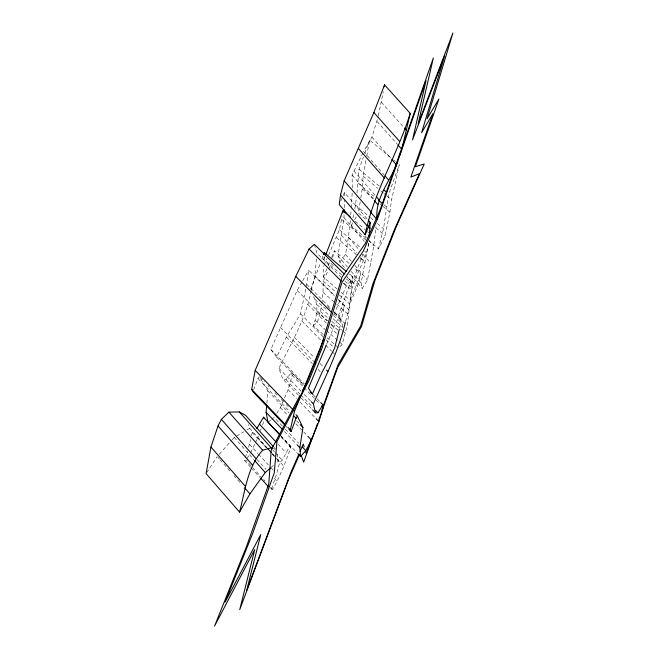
<?xml version="1.0" encoding="UTF-8"?>
<svg xmlns="http://www.w3.org/2000/svg" width="659" height="659" viewBox="0 0 659 659"><rect width="100%" height="100%" fill="white"/><g stroke="black" fill="none" stroke-linecap="round" stroke-linejoin="round"><path stroke-width="0.49" stroke-dasharray="3.29 2.47" d="M323.231 334.41L313.198 325.595C317.218 315.743 319.36 303.412 311.987 294.54M321.905 303.297L323.009 292.316L323.281 281.113L328.256 270.075M337.177 289.021L323.404 277.093L323.709 265.898M344.435 267.488L339.822 262.051L338.034 255.898L343.973 217.635L344.105 213.673M344.319 207.733L344.591 199.817M341.675 274.877L323.882 259.539L324.047 256.524M350.777 214.958L351.165 208.969M351.222 207.972L352.178 193.005M356.972 193.095L359.031 169.19L363.447 156.982M360.811 197.988L362.211 188.927L363.15 176.093L366 160.088M311.254 290.627L314.961 275.907L316.369 259.053M266.87 403.184L267.908 391.001L259.984 377.549M327.095 337.803L338.668 347.977L342.227 344.369L347.252 325.398L349.83 304.12L357.417 286.261L360.918 273.584L353.908 267.57M341.008 292.341L350.193 300.29C350.753 279.004 366.684 261.788 369.304 240.724M368.628 243.056L361.107 283.057L362.236 288.469L367.467 280.174L373.752 245.947L376.058 226.539M354.83 209.06L356.544 197.107M339.822 262.051L345.538 254.423L348.413 237.298L350.53 218.953M346.321 278.881L351.733 283.543L352.524 276.805L349.468 274.177M378.497 248.929L383.505 228.673L388.769 194.084L399.305 164.717L391.57 199.908L389.906 212.214L385.161 235.708L378.497 248.929L369.164 240.98M306.369 286.327L308.692 270.223L334.385 295.924M328.635 254.951L339.418 229.727L342.128 216.572M345.604 321.419L348.85 309.796L352.128 288.156L350.86 280.553L346.477 276.203M360.185 202.016L358.463 213.096L366.313 219.744M313.198 325.595L317.3 322.498L320.455 311.485L321.584 305.117M366.717 156.084L369.575 140.079L393.044 159.527M378.381 115.737L383.316 91.617M339.542 328.454L344.377 305.916L337.952 299.491M303.091 384.419L276.607 357.112L286.401 337.087L300.553 313.841L306.155 287.308M366.05 238.327L351.263 225.749L352.104 221.819M352.944 217.898L353.99 212.989M384.634 175.483L363.603 151.545L371.948 137.13L378.167 116.701M248.641 447.263L250.667 439.487M251.573 435.525L252.249 432.559L254.44 431.365M298.354 395.087L282.662 378.851L278.922 368.266C291.056 343.388 305.57 319.096 311.007 291.608M332.663 257.735L334.418 250.848L349.229 263.559M280.981 435.986L290.059 445.756L282.233 460.254L279.713 462.313L276.665 473.92L271.31 489.826L269.935 488.319M276.722 413.358L280.372 407.616L288.098 389.675L292.184 375.375L291.451 372.368L285.94 379.609L282.662 378.851M250.609 467.215L244.398 460.435L245 458.549M245.305 457.61L247.43 451.028M364.814 153.226L369.575 140.079M342.787 326.559L341.807 322.91L338.314 315.925L352.524 276.805M310.719 289.367L320.455 262.9M321.847 259.119L323.585 254.399M255.527 442.56L258.394 436.077M260.47 430.508L261.162 428.655M262.537 424.94L264.267 420.302M271.31 489.826L272.529 489.308L277.06 481.383L283.831 466.234L290.808 447.576L290.059 445.756M351.733 283.543L362.928 254.11M253.633 389.798L257.949 378.538L259.481 376.709M323.882 259.539L325.002 256.672M350.193 300.29L360.918 273.584M323.404 277.093L327.729 266.78M328.124 265.849L329.698 262.101M331.666 257.414L334.418 250.848M326.691 344.097L333.734 327.342L344.377 305.916M352.268 188.021L352.095 175.055L362.714 153.308M276.607 357.112L270.849 349.484L297.151 290.446L302.168 281.648M340.835 200.896L344.426 192.585L367.582 219.365M333.751 314.574L346.321 286.097L350.86 280.553M324.121 264.984L326.996 258.6M328.668 269.16L331.156 263.641L333.47 265.635M250.725 452.717L255.091 443.482M351.263 225.749L352.705 223.22M354.624 219.842L356.544 216.465M302.67 280.767L308.692 270.223M206.646 472.742L217.239 456.506M246.936 458.532L250.181 453.549M219.282 454.216L231.531 440.476M232.215 439.71L234.258 437.428L243.706 431.859M271.162 467.322L273.386 465.369M277.085 462.116L278.568 460.814L276.904 453.359M267.999 422.353L271.063 419.898M271.829 419.289L274.119 417.452L282.563 426.291M247.141 429.833L249.72 428.317L248.525 424.602M244.398 460.435L245.848 460.188L260.898 476.614M273.642 448.721L275.256 449.323M393.827 160.178L395.392 161.48M359.031 169.19L379.378 186.225M363.15 176.093L377.747 188.317M380.82 190.896L383.118 192.823M383.892 193.466L386.19 195.402M386.965 196.044L391.57 199.908M358.059 183.054L375.268 197.511M383.876 204.743L387.006 207.371M362.211 188.927L374.518 199.273M379.905 203.804L382.212 205.748M382.978 206.391L389.906 212.214M355.671 205.138L369.584 216.91M370.358 217.561L374.23 220.831M377.319 223.442L383.505 228.673M375.737 227.726L385.161 235.708M355.185 221.185L366.676 230.922M367.442 231.573L369.74 233.525M341.724 219.463L365.844 239.95M339.418 229.727L361 248.122M364.855 251.408L366.396 252.718M336.436 237.627L356.494 254.769M360.349 258.064L363.438 260.7M347.375 277.612L357.417 286.261M343.545 283.024L351.181 289.614M323.281 281.113L336.172 292.291M339.204 294.919L349.83 304.12M323.009 292.316L333.66 301.575M336.7 304.219L348.875 314.804M327.605 306.592L331.436 309.919M334.492 312.588L338.314 315.925M334.195 314.013L347.252 325.398M314.944 299.466L327.226 310.183M333.372 315.537L341.807 322.91M316.855 304.606L329.171 315.364M333.026 318.725L343.034 327.474M320.455 311.485L328.05 318.132M331.856 321.452L341.733 330.085M342.491 330.752L345.53 333.405M316.781 311.583L327.383 320.851M331.164 324.162L339.492 331.452M315.109 320.521L325.612 329.788M326.37 330.456L342.227 344.369M341.337 277.431L316.872 253.114L314.648 245.321M344.929 281.006L352.128 288.156M343.454 283.246L346.321 286.097M314.961 275.907L334.426 295.372M338.759 299.705L348.85 309.796M306.781 284.358L331.057 308.75M334.632 312.333L341.766 319.508M297.151 290.446L327.276 320.826M330.867 324.442L333.734 327.342M307.794 304.376L326.567 323.314M330.175 326.955L336.667 333.512M300.553 313.841L323.239 336.831M326.073 339.706L333.874 347.606M302.036 321.155L321.485 340.901M325.81 345.283L331.576 351.14M332.293 351.865L334.459 354.064M294.384 337.326L314.351 357.722M320.06 363.554L323.627 367.195M280.396 327.383L313.387 361.107M286.401 337.087L312.308 363.587M318.058 369.477L320.225 371.684M270.849 349.484L304.203 383.851M291.451 372.368L303.593 384.881M312.877 394.453L316.452 398.135M317.168 398.876L320.019 401.817M292.184 375.375L303.469 387.014M304.178 387.747L319.697 403.753M278.922 368.266L301.41 391.495M304.219 394.403L310.546 400.936M285.94 379.609L300.183 394.346M300.899 395.079L313.009 407.6M301.212 398.036L311.196 408.374M288.098 389.675L296.501 398.382M300.002 402.006L315.406 417.971M260.19 377.442L264.399 381.825M267.908 385.474L269.317 386.94M274.935 392.78L277.044 394.98M281.253 399.362L283.362 401.553M286.171 404.478L288.28 406.669M257.949 378.538L289.705 411.603M267.908 391.001L288.922 412.896M296.632 420.92L298.733 423.111M280.372 407.616L288.14 415.714M295.907 423.811L302.967 431.175M303.675 431.917L307.201 435.599M286.13 426.414L287.538 427.897M285.372 429.231L298.741 443.227M284.383 431.488L296.336 444.018M280.742 435.731L297.036 452.832M281.154 437.181L290.808 447.576M278.106 444.24L286.336 453.12M272.521 449.743L274.605 451.992M275.297 452.741L282.233 460.254M257.71 437.938L266.648 447.618M272.142 453.573L274.21 455.806M276.953 458.788L283.831 466.234M252.249 432.559L266.664 448.178M272.159 454.133L274.218 456.358M276.969 459.339L279.713 462.313M249.547 444.446L257.891 453.507M258.583 454.265L268.32 464.85M271.104 467.874L273.188 470.139M256.961 459.512L265.972 469.315M274.284 478.368L277.06 481.383M263.633 479.604L265 481.095M270.478 487.067L272.529 489.308M251.301 467.972L260.272 477.767M381.355 102.26L403.769 127.319M274.037 447.337L275.388 448.87M377.105 121.511L397.113 144.024M249.72 428.317L267.159 447.963M272.529 454.01L275.882 457.791M276.558 458.54L278.568 460.814M371.948 137.13L391.224 158.934M234.258 437.428L253.789 459.562M217.907 457.264L219.241 458.788M219.908 459.554L223.244 463.368M223.912 464.125L230.584 471.745M233.92 475.559L241.252 483.945M353.867 170.928L375.375 195.608M352.095 175.055L372.969 199.043M365.127 235.922L366.453 237.462M369.106 240.543L373.752 245.947M343.973 217.635L364.394 241.408M348.413 237.298L358.99 249.654M362.952 254.292L370.885 263.559M341.255 235.139L356.445 252.916M360.407 257.554L365.037 262.966M345.538 254.423L351.519 261.45M354.847 265.346L367.467 280.174M338.034 255.898L347.26 266.763M351.214 271.417L361.107 283.057M350.374 274.482L362.236 288.469M344.426 192.585L344.599 197.939"/><path stroke-width="0.99" d="M369.279 236.144L370.226 222.429L368.241 220.131M344.146 212.684L344.245 209.719M376.956 218.393C375.259 198.516 388.999 182.271 396.537 164.948L391.891 159.684M324.162 254.514L324.277 252.504L346.412 271.549M280.034 434.989L267.999 422.353L266.096 412.328L266.697 405.219M402.031 148.283L410.211 113.381L384.559 84.846L373.867 112.483L344.179 180.805L340.522 195.006L339.237 204.587L365.168 234.719L370.226 222.429M342.655 212.725L342.919 210.798L350.588 217.289M320.735 402.558L322.877 404.766L323.223 407.386L318.907 421.595L311.443 440.014L305.776 450.591L300.578 456.555L299.853 447.7L302.934 427.493L297.407 416.167L296.006 414.7M365.168 234.719C373.538 192.239 397.509 154.643 410.211 113.381M273.353 446.58L245.535 415.302L239.308 411.916L228.904 412.139L221.358 419.363L218.022 425.945L210.946 447.041L206.086 473.59L239.547 512.092L249.926 493.855L265.248 472.536L270.429 467.972M284.713 424.94L252.908 391.677L251.705 389.387L255.19 370.374L295.767 276.393L309.063 249.028L314.376 244.341L344.286 274.037M384.205 86.782L384.559 84.846M297.407 416.167L296.056 418.218L291.072 431.596L290.298 429.742L294.515 411.265L323.75 339.22M239.547 512.092C245.14 491.079 247.356 466.918 262.653 450.221L271.203 447.807L272.826 448.417M339.294 329.442L334.583 348.331L321.658 373.159L312.399 394.016L310.249 391.8M345.332 322.391C338.611 350.95 325.233 377.203 313.354 403.843L315.48 412.798L317.992 412.756L322.877 404.766M396.85 164.025L397.772 161.257M399.313 156.653L400.853 152.04M311.756 437.996L306.204 453.458L305.331 450.632M321.831 409.964L338.149 364.542L360.695 325.95L372.92 283.749L394.247 230.04L419.388 173.696L410.878 177.09L432.897 113.669L421.579 132.747L444.636 55.957L412.534 139.856L426.027 80.703L377.871 218.03L363.315 251.112L341.922 282.48L322.07 347.977L308.783 381.026L276.92 441.662L274.284 472.849L252.471 533.988L225.147 602.112L260.775 534.556L246.73 590.2L290.833 472.569L298.873 454.158M317.523 423.531L303.634 462.165L301.287 455.501M318.561 420.64L337.655 367.524L361.569 326.386L374.889 280.594L396.314 226.605L424.239 163.967L415.368 166.743L438.894 99.048L427.04 118.818L452.914 32.95L418.127 123.867L433.334 58L379.938 210.353L365.416 243.311L342.046 277.109L320.208 349.41L307.16 381.833L302.366 390.927M323.585 254.399L324.277 252.504M325.744 254.761L342.919 210.798M326.304 345.028L308.461 388.242L312.399 394.016M299.483 454.479L288.288 480.147L239.736 609.657L254.745 549.515L214.579 626.05L246.466 546.583L268.781 483.978L271.236 450.006L299.969 395.474M300.076 451.399L303.288 444.034L304.161 446.86M256.829 428.449L263.518 417.188L279.589 434.479M384.073 190.154L386.421 192.115M378.398 200.138L382.311 203.425M309.063 249.028L341.304 281.113M295.767 276.393L331.601 312.415M326.477 370.103L327.902 371.561M314.104 361.84L315.537 363.307M321.814 405.936L323.223 407.386M311.246 401.661L313.354 403.843M315.85 410.549L317.992 412.756M312.621 409.849L315.48 412.798M316.106 418.696L318.907 421.595M255.19 370.374L294.515 411.265M293.939 416.018L296.056 418.218M300.133 424.569L302.934 427.493M307.91 436.332L311.443 440.014M251.705 389.387L284.688 423.877M288.197 427.543L290.298 429.742M288.955 429.371L291.072 431.596M302.259 446.909L305.776 450.591M266.096 412.328L282.274 429.273M297.044 444.751L299.853 447.7M297.744 453.581L300.578 456.555M259.588 424.256L276.047 442.016M260.964 478.525L268.551 486.812M404.453 128.077L406.488 130.358M373.867 112.483L399.626 141.421M397.781 144.774L401.784 149.28M239.308 411.916L271.203 447.807M267.834 448.721L271.187 452.502M228.904 412.139L262.653 450.221M221.358 419.363L255.947 458.516M254.465 460.32L265.248 472.536M218.022 425.945L252.735 465.336M385.317 176.258L388.703 180.121M358.545 148.637L384.658 178.383M210.946 447.041L245.428 486.424M244.588 487.759L249.926 493.855M376.726 197.148L379.411 200.237M374.32 200.591L377.689 204.455M344.179 180.805L370.72 211.415M370.259 211.72L376.907 219.389M368.019 225.922L370.02 228.245M340.522 195.006L366.816 225.469M263.518 417.188L264.251 418.638"/></g></svg>
